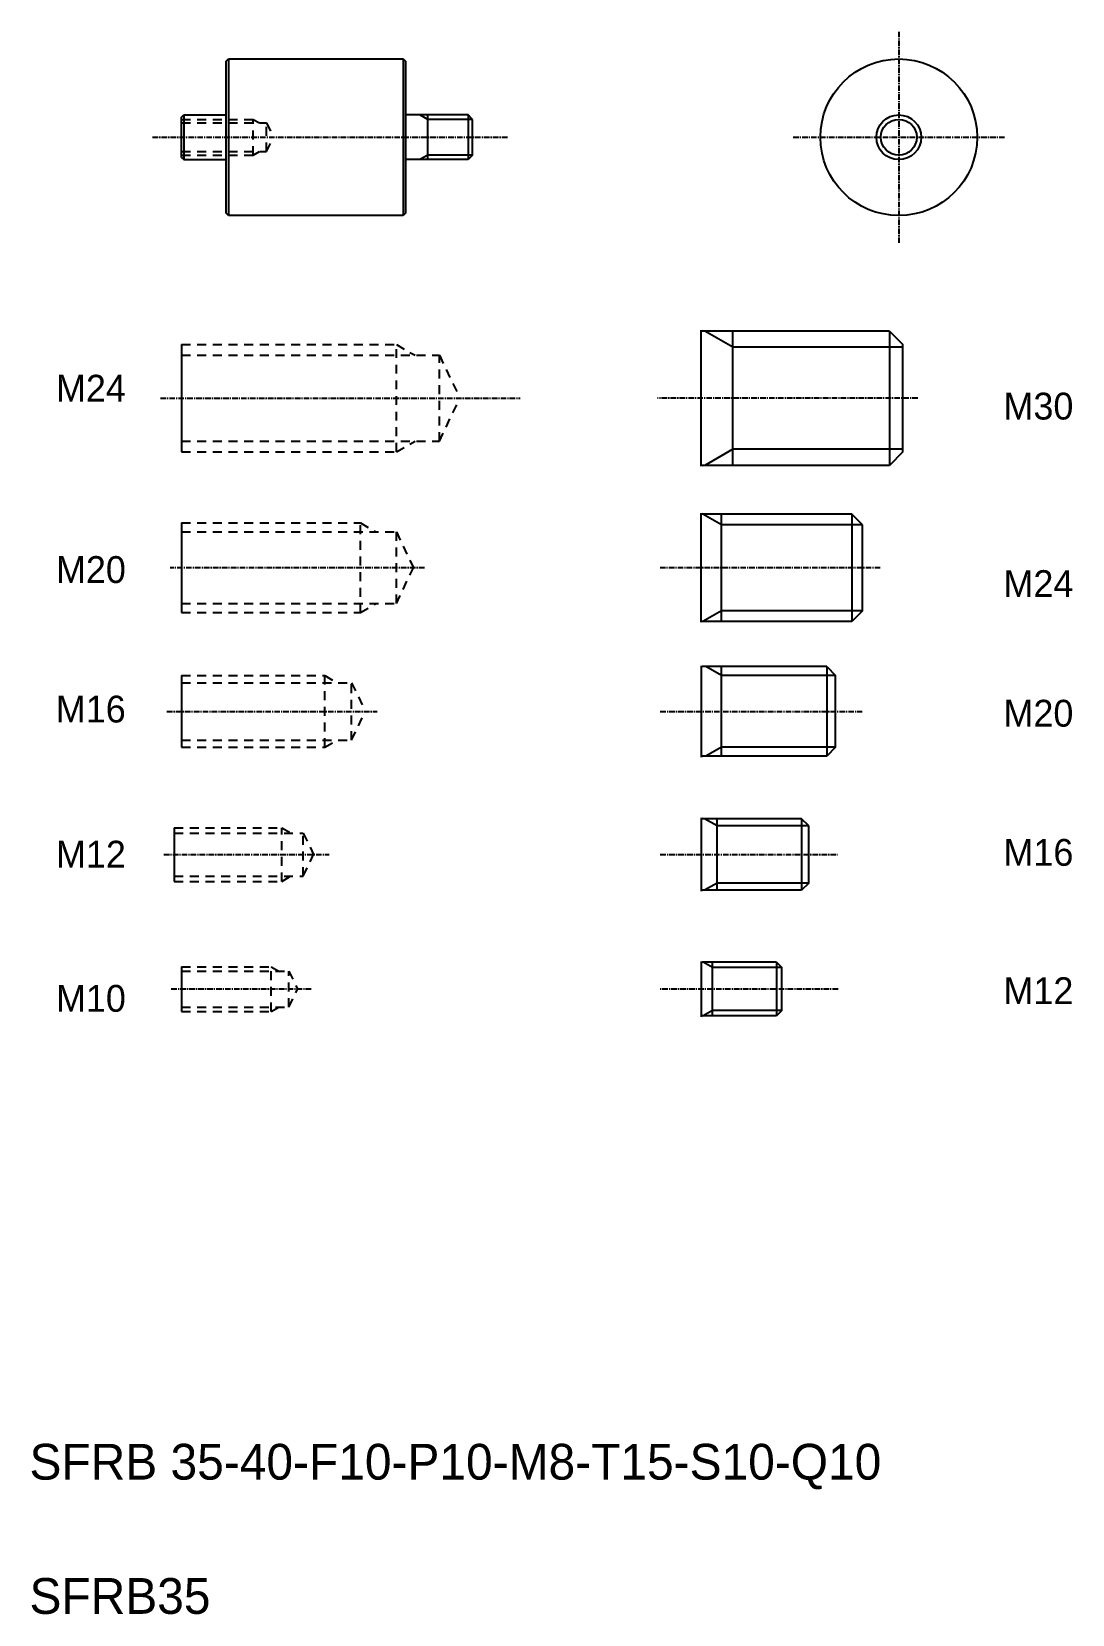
# Model space of a CAD drawing. Extents: x 135 to 368, y -60 to 294.
import ezdxf

# ---------------------------------------------------------------- set-up
doc = ezdxf.new("R2010")
doc.units = 0
doc.linetypes.add('CENTER', pattern=[2, 1.25, -0.25, 0.25, -0.25])
doc.linetypes.add('DASHED', pattern=[3.5, 2, -1.5])
doc.layers.get('0').update_dxf_attribs({"linetype": 'CONTINUOUS'})
doc.layers.add('CENTER', color=1, linetype='CENTER')

msp = doc.modelspace()

# ---------------------------------------------------------------- linework, layer by layer
for p, q in [((178.75, 287.37), (179.25, 287.87)), ((178.75, 253.37), (178.75, 287.37)), ((179.25, 287.87), (179.25, 252.87)), ((179.25, 287.87), (218.25, 287.87)), ((218.25, 287.87), (218.25, 252.87)), ((218.25, 287.87), (218.75, 287.37)), ((218.75, 287.37), (218.75, 253.37)), ((179.25, 279.12), (179.25, 279.12)), ((168.75, 274.87), (169.25, 275.37)), ((168.75, 265.87), (168.75, 274.87)), ((223.75, 265.37), (223.75, 275.37)), ((233.75, 274.37), (232.75, 275.37)), ((233.75, 266.37), (233.75, 274.37)), ((179.25, 270.37), (179.25, 270.37)), ((168.75, 265.87), (169.25, 265.37)), ((233.75, 266.37), (232.75, 265.37)), ((179.25, 252.87), (178.75, 253.37)), ((218.25, 252.87), (179.25, 252.87)), ((218.75, 253.37), (218.25, 252.87)), ((291.86, 197.04), (291.86, 227.04)), ((326.86, 227.04), (329.86, 224.04)), ((168.75, 224.04), (168.75, 200.04)), ((329.86, 200.04), (329.86, 224.04)), ((329.86, 200.04), (326.86, 197.04)), ((168.75, 184.16), (168.75, 164.16)), ((289.36, 162.16), (289.36, 186.16)), ((320.86, 183.76), (318.46, 186.16)), ((320.86, 164.56), (320.86, 183.76)), ((320.86, 164.56), (318.46, 162.16)), ((284.86, 152.25), (284.86, 131.85)), ((168.75, 150.05), (168.75, 134.05)), ((289.36, 132.05), (289.36, 152.05)), ((312.86, 152.05), (314.86, 150.05)), ((314.86, 134.05), (314.86, 150.05)), ((314.86, 134.05), (312.86, 132.05)), ((284.86, 118.26), (284.86, 101.86)), ((288.36, 102.06), (288.36, 118.06)), ((308.86, 116.46), (307.26, 118.06)), ((167.15, 116.06), (167.15, 104.06)), ((308.86, 103.66), (308.86, 116.46)), ((308.86, 103.66), (307.26, 102.06)), ((168.75, 84.98), (168.75, 74.98)), ((284.86, 86.18), (284.86, 73.78)), ((287.36, 73.98), (287.36, 85.98)), ((301.66, 85.98), (302.86, 84.78)), ((302.86, 75.18), (302.86, 84.78)), ((302.86, 75.18), (301.66, 73.98))]:
    msp.add_line(p, q)
at = {"color": 3, "linetype": 'DASHED'}
for p, q in [((168.75, 274.37), (184.75, 274.37)), ((168.75, 273.57), (187.75, 273.57)), ((184.75, 266.37), (184.75, 274.37)), ((184.75, 274.37), (186.14, 273.57)), ((187.75, 267.17), (187.75, 273.57)), ((187.75, 273.57), (189.28, 270.37)), ((187.75, 267.17), (189.28, 270.37)), ((168.75, 267.17), (187.75, 267.17)), ((168.75, 266.37), (184.75, 266.37)), ((184.75, 266.37), (186.14, 267.17)), ((168.75, 224.04), (216.75, 224.04)), ((168.75, 224.04), (216.75, 224.04)), ((216.75, 200.04), (216.75, 224.04)), ((216.75, 200.04), (216.75, 224.04)), ((216.75, 224.04), (220.91, 221.64)), ((216.75, 224.04), (220.91, 221.64)), ((168.75, 221.64), (226.35, 221.64)), ((168.75, 221.64), (226.35, 221.64)), ((226.35, 221.64), (230.92, 212.04)), ((226.35, 202.44), (226.35, 221.64)), ((226.35, 221.64), (230.92, 212.04)), ((226.35, 202.44), (226.35, 221.64)), ((226.35, 202.44), (230.92, 212.04)), ((226.35, 202.44), (230.92, 212.04)), ((168.75, 202.44), (226.35, 202.44)), ((168.75, 202.44), (226.35, 202.44)), ((216.75, 200.04), (220.91, 202.44)), ((216.75, 200.04), (220.91, 202.44)), ((168.75, 200.04), (216.75, 200.04)), ((168.75, 200.04), (216.75, 200.04)), ((168.75, 184.16), (208.75, 184.16)), ((168.75, 184.16), (208.75, 184.16)), ((208.75, 164.16), (208.75, 184.16)), ((208.75, 164.16), (208.75, 184.16)), ((208.75, 184.16), (212.22, 182.16)), ((208.75, 184.16), (212.22, 182.16)), ((168.75, 182.16), (216.75, 182.16)), ((168.75, 182.16), (216.75, 182.16)), ((216.75, 166.16), (216.75, 182.16)), ((216.75, 182.16), (220.56, 174.16)), ((216.75, 182.16), (220.56, 174.16)), ((216.75, 166.16), (216.75, 182.16)), ((216.75, 166.16), (220.56, 174.16)), ((216.75, 166.16), (220.56, 174.16)), ((168.75, 166.16), (216.75, 166.16)), ((168.75, 166.16), (216.75, 166.16)), ((168.75, 164.16), (208.75, 164.16)), ((168.75, 164.16), (208.75, 164.16)), ((208.75, 164.16), (212.22, 166.16)), ((208.75, 164.16), (212.22, 166.16)), ((168.75, 150.05), (200.75, 150.05)), ((168.75, 150.05), (200.75, 150.05)), ((200.75, 150.05), (203.52, 148.45)), ((200.75, 150.05), (203.52, 148.45)), ((200.75, 134.05), (200.75, 150.05)), ((200.75, 134.05), (200.75, 150.05)), ((168.75, 148.45), (206.75, 148.45)), ((168.75, 148.45), (206.75, 148.45)), ((206.75, 135.65), (206.75, 148.45)), ((206.75, 148.45), (209.8, 142.05)), ((206.75, 148.45), (209.8, 142.05)), ((206.75, 135.65), (206.75, 148.45)), ((206.75, 135.65), (209.8, 142.05)), ((206.75, 135.65), (209.8, 142.05)), ((168.75, 135.65), (206.75, 135.65)), ((168.75, 135.65), (206.75, 135.65)), ((200.75, 134.05), (203.52, 135.65)), ((200.75, 134.05), (203.52, 135.65)), ((168.75, 134.05), (200.75, 134.05)), ((168.75, 134.05), (200.75, 134.05)), ((167.15, 116.06), (191.15, 116.06)), ((167.15, 116.06), (191.15, 116.06)), ((167.15, 114.86), (195.95, 114.86)), ((167.15, 114.86), (195.95, 114.86)), ((191.15, 104.06), (191.15, 116.06)), ((191.15, 104.06), (191.15, 116.06)), ((191.15, 116.06), (193.23, 114.86)), ((191.15, 116.06), (193.23, 114.86)), ((195.95, 105.26), (195.95, 114.86)), ((195.95, 114.86), (198.24, 110.06)), ((195.95, 105.26), (195.95, 114.86)), ((195.95, 114.86), (198.24, 110.06)), ((195.95, 105.26), (198.24, 110.06)), ((195.95, 105.26), (198.24, 110.06)), ((167.15, 105.26), (195.95, 105.26)), ((167.15, 105.26), (195.95, 105.26)), ((167.15, 104.06), (191.15, 104.06)), ((167.15, 104.06), (191.15, 104.06)), ((191.15, 104.06), (193.23, 105.26)), ((191.15, 104.06), (193.23, 105.26)), ((168.75, 84.98), (188.75, 84.98)), ((188.75, 74.98), (188.75, 84.98)), ((188.75, 84.98), (190.48, 83.98)), ((168.75, 83.98), (192.75, 83.98)), ((192.75, 83.98), (194.66, 79.98)), ((192.75, 75.98), (192.75, 83.98)), ((192.75, 75.98), (194.66, 79.98)), ((168.75, 75.98), (192.75, 75.98)), ((168.75, 74.98), (188.75, 74.98)), ((188.75, 74.98), (190.48, 75.98))]:
    msp.add_line(p, q, dxfattribs=at)
at = {"color": 7, "linetype": 'CONTINUOUS'}
for p, q in [((169.25, 275.37), (178.55, 275.37)), ((232.75, 275.37), (218.95, 275.37)), ((169.25, 265.37), (178.55, 265.37)), ((232.75, 265.37), (218.95, 265.37)), ((326.86, 227.04), (285.06, 227.04)), ((326.86, 227.04), (326.86, 197.04)), ((326.86, 197.04), (285.06, 197.04)), ((318.46, 186.16), (285.06, 186.16)), ((318.46, 186.16), (318.46, 162.16)), ((318.46, 162.16), (285.06, 162.16)), ((312.86, 152.05), (285.06, 152.05)), ((312.86, 152.05), (312.86, 132.05)), ((312.86, 132.05), (285.06, 132.05)), ((307.26, 118.06), (285.06, 118.06)), ((307.26, 118.06), (307.26, 102.06)), ((307.26, 102.06), (285.06, 102.06)), ((301.66, 85.98), (285.06, 85.98)), ((301.66, 85.98), (301.66, 73.98)), ((301.66, 73.98), (285.06, 73.98))]:
    msp.add_line(p, q, dxfattribs=at)
at = {"color": 7}
for p, q in [((169.25, 275.37), (169.25, 265.37)), ((232.75, 275.37), (232.75, 265.37))]:
    msp.add_line(p, q, dxfattribs=at)
at = {"color": 3}
for p, q in [((223.75, 274.37), (222.02, 275.37)), ((223.75, 266.37), (222.02, 265.37))]:
    msp.add_line(p, q, dxfattribs=at)
at = {"color": 3, "linetype": 'CONTINUOUS'}
for p, q in [((233.75, 274.37), (223.75, 274.37)), ((233.75, 266.37), (223.75, 266.37)), ((291.86, 223.44), (285.62, 227.04)), ((329.86, 223.44), (291.86, 223.44)), ((291.86, 200.64), (285.62, 197.04)), ((329.86, 200.64), (291.86, 200.64)), ((289.36, 183.76), (285.2, 186.16)), ((320.86, 183.76), (289.36, 183.76)), ((289.36, 164.56), (285.2, 162.16)), ((320.86, 164.56), (289.36, 164.56)), ((289.36, 150.05), (285.89, 152.05)), ((314.86, 150.05), (289.36, 150.05)), ((289.36, 134.05), (285.89, 132.05)), ((314.86, 134.05), (289.36, 134.05)), ((288.36, 116.46), (285.58, 118.06)), ((308.86, 116.46), (288.36, 116.46)), ((288.36, 103.66), (285.58, 102.06)), ((308.86, 103.66), (288.36, 103.66)), ((287.36, 84.78), (285.28, 85.98)), ((302.86, 84.78), (287.36, 84.78)), ((287.36, 75.18), (285.28, 73.98)), ((302.86, 75.18), (287.36, 75.18))]:
    msp.add_line(p, q, dxfattribs=at)
at = {"linetype": 'CONTINUOUS'}
for p, q in [((284.86, 196.84), (284.86, 227.24)), ((284.86, 161.96), (284.86, 186.36))]:
    msp.add_line(p, q, dxfattribs=at)
msp.add_circle((328.97, 270.37), 17.5)
at = {"color": 7, "linetype": 'CONTINUOUS'}
msp.add_circle((328.97, 270.37), 5, dxfattribs=at)
at = {"color": 3, "linetype": 'CONTINUOUS'}
msp.add_circle((328.97, 270.37), 4, dxfattribs=at)
for centre, start, end in [((178.55, 275.57), 270, 0), ((218.95, 275.57), 180, 270), ((178.55, 265.17), 0, 90), ((218.95, 265.17), 90, 180)]:
    msp.add_arc(centre, 0.2, start, end)
at = {"linetype": 'CONTINUOUS'}
for centre, start, end in [((285.06, 227.24), 180, 270), ((285.06, 196.84), 90, 180), ((285.06, 186.36), 180, 270), ((285.06, 161.96), 90, 180), ((285.06, 152.25), 180, 270), ((285.06, 131.85), 90, 180), ((285.06, 118.26), 180, 270), ((285.06, 101.86), 90, 180), ((285.06, 86.18), 180, 270), ((285.06, 73.78), 90, 180)]:
    msp.add_arc(centre, 0.2, start, end, dxfattribs=at)
at = {"layer": 'CENTER', "color": 1, "linetype": 'CENTER'}
for p, q in [((328.97, 293.97), (328.97, 246.77)), ((162.3, 270.37), (241.58, 270.37)), ((305.37, 270.37), (352.58, 270.37)), ((164.05, 212.04), (244.37, 212.04)), ((333.23, 212.04), (275.04, 212.04)), ((223.01, 174.16), (166.2, 174.16)), ((324.83, 174.16), (275.7, 174.16)), ((165.49, 142.05), (212.48, 142.05)), ((275.7, 142.05), (320.76, 142.05)), ((164.8, 110.06), (201.75, 110.06)), ((275.7, 110.06), (315.25, 110.06)), ((197.73, 79.98), (166.2, 79.98)), ((315.39, 79.98), (275.7, 79.98))]:
    msp.add_line(p, q, dxfattribs=at)

# ---------------------------------------------------------------- texts
at = {"color": 7}
for s, p in [('M24', (140.72, 211.28)), ('M30', (352.35, 207.28)), ('M20', (140.72, 170.75)), ('M24', (352.35, 167.61)), ('M16', (140.69, 139.57)), ('M20', (352.35, 138.64)), ('M12', (140.72, 107.14)), ('M16', (352.35, 107.54)), ('M12', (352.35, 76.62)), ('M10', (140.72, 74.92))]:
    msp.add_text(s, height=6, dxfattribs=at).set_placement(p)
for s, p in [('SFRB 35-40-F10-P10-M8-T15-S10-Q10', (134.8, -29.65)), ('SFRB35', (134.8, -59.65))]:
    msp.add_text(s, height=8).set_placement(p)

doc.saveas('drawing.dxf')
